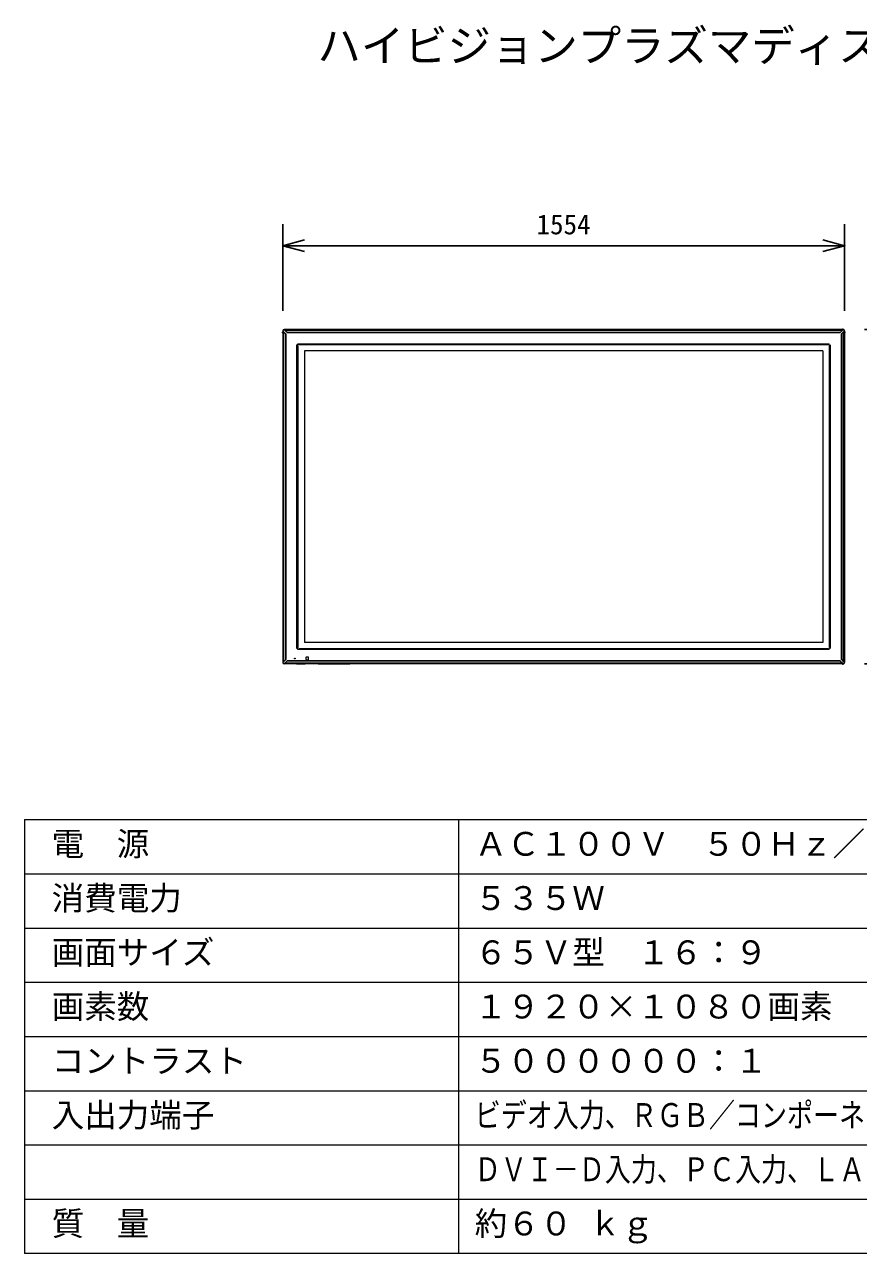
# Model space of a CAD drawing. Units: millimetres, scale not verified. Extents: x -62 to 63, y -56 to 57.
# Drawn here: x -62.5 to 14.4, y -56.5 to 56.8 of the extents above; entities that cross this region are included whole.
import ezdxf
from ezdxf.enums import TextEntityAlignment as Align

# ---------------------------------------------------------------- set-up
doc = ezdxf.new("R2010")
doc.units = ezdxf.units.MM
doc.header["$LTSCALE"] = 0.125
doc.header["$PDMODE"] = 32
doc.header["$PDSIZE"] = 0.0625
for name, color, linetype in [('0-0_0', 7, 'Continuous'), ('0-2_MOJI1', 7, 'Continuous'), ('0-4_Defpoints', 7, 'Continuous'), ('0-6_SUNPO', 7, 'Continuous')]:
    doc.layers.add(name, color=color, linetype=linetype)
doc.layers.add('0-1_WAKU', color=1, linetype='Continuous', lineweight=18)
doc.layers.add('0-5_GAIKEI', color=1, linetype='Continuous', lineweight=18)
doc.styles.add('ＭＳ ゴシック', font='')
doc.styles.get('ＭＳ ゴシック').set_extended_font_data('MS Gothic')

# ---------------------------------------------------------------- blocks, each defined once
blk = doc.blocks.new('_OPEN30')
at = {"layer": '0-0_0'}
blk.add_line((0, 0), (-1, 0), dxfattribs=at)
blk.add_lwpolyline([(-1, 0.26795), (0, 0), (-1, -0.26795)], dxfattribs=at)
blk = doc.blocks.new('D6')
at = {"layer": '0-4_Defpoints'}
for p in [(15.6689, 27.7484), (23.6689, 27.7484), (15.6689, -3.0916)]:
    blk.add_point(p, dxfattribs=at)
at = {"layer": '0-6_SUNPO'}
for p, q in [((17.6689, 27.7484), (25.6689, 27.7484)), ((23.6689, -1.0916), (23.6689, 25.7484)), ((17.6689, -3.0916), (25.6689, -3.0916))]:
    blk.add_line(p, q, dxfattribs=at)
at = {"layer": '0-6_SUNPO', "xscale": 2, "yscale": 2}
for p, rotation in [((23.6689, 27.7484), 90), ((23.6689, -3.0916), 270)]:
    blk.add_blockref('_OPEN30', p, dxfattribs=dict(at, rotation=rotation))
at = {"layer": '0-6_SUNPO', "style": 'ＭＳ ゴシック'}
blk.add_text('925', height=1.833, rotation=90, dxfattribs=at).set_placement((23.1689, 10.4534), align=Align.BOTTOM_LEFT)
blk = doc.blocks.new('D4')
at = {"layer": '0-4_Defpoints'}
for p in [(15.8222, 35.4654), (-35.9778, 27.4654), (15.8222, 27.4654)]:
    blk.add_point(p, dxfattribs=at)
at = {"layer": '0-6_SUNPO'}
for p, q in [((-35.9778, 29.4654), (-35.9778, 37.4654)), ((15.8222, 29.4654), (15.8222, 37.4654)), ((-33.9778, 35.4654), (13.8222, 35.4654))]:
    blk.add_line(p, q, dxfattribs=at)
at = {"layer": '0-6_SUNPO', "xscale": 2, "yscale": 2, "rotation": 180}
blk.add_blockref('_OPEN30', (-35.9778, 35.4654), dxfattribs=at)
at = {"layer": '0-6_SUNPO', "xscale": 2, "yscale": 2}
blk.add_blockref('_OPEN30', (15.8222, 35.4654), dxfattribs=at)
at = {"layer": '0-6_SUNPO', "style": 'ＭＳ ゴシック'}
blk.add_text('1554', height=1.833, dxfattribs=at).set_placement((-12.5778, 35.9654), align=Align.BOTTOM_LEFT)

msp = doc.modelspace()

# ---------------------------------------------------------------- linework, layer by layer
at = {"layer": '0-1_WAKU', "color": 4}
for p, q in [((-62.4873, -16.4969), (-62.4873, -56.4969)), ((-62.4873, -16.4969), (62.5127, -16.4969)), ((-22.4873, -16.4969), (-22.4873, -56.4969)), ((62.5127, -56.4969), (-62.4873, -56.4969))]:
    msp.add_line(p, q, dxfattribs=at)
at = {"layer": '0-1_WAKU'}
for p, q in [((-62.4873, -21.4969), (62.5127, -21.4969)), ((-62.4873, -26.4969), (62.5127, -26.4969)), ((-62.4873, -31.4969), (62.5127, -31.4969)), ((-62.4873, -36.4969), (62.5127, -36.4969)), ((-62.4873, -41.4969), (62.5127, -41.4969)), ((-62.4873, -46.4969), (62.5127, -46.4969)), ((-62.4873, -51.4969), (62.5127, -51.4969))]:
    msp.add_line(p, q, dxfattribs=at)
at = {"layer": '0-5_GAIKEI'}
for p, q in [((-38.6887, 28.5532), (-38.6246, 28.4891)), ((-38.6246, 28.4759), (-38.6007, 28.4759)), ((-38.6246, 28.4759), (-38.6246, -1.9429)), ((-38.6007, 28.4759), (-38.4136, 28.2888)), ((-38.6007, -1.9429), (-38.6007, 28.4759)), ((-38.4912, 28.6224), (-38.5554, 28.6865)), ((-38.4781, 28.6224), (-38.4781, 28.5986)), ((-38.4781, 28.6224), (12.9007, 28.6224)), ((-38.291, 28.4115), (-38.4781, 28.5986)), ((12.9007, 28.5986), (-38.4781, 28.5986)), ((-38.291, 28.4115), (-38.291, 28.394)), ((-38.291, 28.4115), (12.7136, 28.4115)), ((12.7136, 28.394), (-38.291, 28.394)), ((12.7136, 28.4115), (12.9007, 28.5986)), ((12.7136, 28.4115), (12.7136, 28.394)), ((13.0234, 28.4759), (12.8362, 28.2888)), ((12.9007, 28.6224), (12.9007, 28.5986)), ((12.9139, 28.6224), (12.978, 28.6865)), ((13.0234, -1.9429), (13.0234, 28.4759)), ((13.0472, 28.4759), (13.0234, 28.4759)), ((13.1113, 28.5532), (13.0472, 28.4891)), ((13.0472, 28.4759), (13.0472, -1.9429)), ((-38.4136, 28.2888), (-38.3962, 28.2888)), ((-38.4136, 28.2888), (-38.4136, -1.7558)), ((-38.3962, -1.7558), (-38.3962, 28.2888)), ((-37.3758, -0.7246), (-37.3758, 27.2577)), ((-37.3523, 27.2577), (-37.3758, 27.2577)), ((-37.3175, 27.2024), (-37.3523, 27.2577)), ((-37.2798, 27.3537), (11.7025, 27.3537)), ((-37.2798, 27.3301), (-37.2246, 27.2953)), ((-37.2054, 27.2968), (11.628, 27.2968)), ((-37.2054, 27.287), (-37.2054, 27.2968)), ((11.628, 27.287), (-37.2054, 27.287)), ((-37.2054, 27.2832), (-37.2054, 27.287)), ((-37.2054, 27.2832), (11.628, 27.2832)), ((11.628, 27.287), (11.628, 27.2968)), ((11.628, 27.2832), (11.628, 27.287)), ((11.7025, 27.3301), (11.6472, 27.2953)), ((11.7025, 27.3301), (11.7025, 27.3537)), ((11.7401, 27.2024), (11.7749, 27.2577)), ((11.7985, 27.2577), (11.7749, 27.2577)), ((11.7985, 27.2577), (11.7985, -0.7246)), ((12.8362, 28.2888), (12.8188, 28.2888)), ((12.8188, -1.7558), (12.8188, 28.2888)), ((12.8362, 28.2888), (12.8362, -1.7558)), ((-37.3189, -0.6501), (-37.3189, 27.1832)), ((-37.3092, 27.1832), (-37.3189, 27.1832)), ((-37.3092, 27.1832), (-37.3092, -0.6501)), ((-37.3092, 27.1832), (-37.3054, 27.1832)), ((-37.3054, 27.1832), (-37.3054, -0.6501)), ((-36.6887, 26.7165), (-36.6887, -0.1835)), ((11.1113, 26.7165), (-36.6887, 26.7165)), ((11.1113, 26.6999), (-36.6887, 26.6999)), ((-36.6887, 26.6999), (-36.6887, -0.1668)), ((11.1113, 26.7165), (11.1113, -0.1835)), ((11.1113, 26.6999), (11.1113, -0.1668)), ((11.7318, 27.1832), (11.728, 27.1832)), ((11.728, 27.1832), (11.728, -0.6501)), ((11.7415, 27.1832), (11.7318, 27.1832)), ((11.7318, -0.6501), (11.7318, 27.1832)), ((11.7415, 27.1832), (11.7415, -0.6501)), ((-37.3175, -0.6694), (-37.3523, -0.7246)), ((-37.3092, -0.6501), (-37.3189, -0.6501)), ((-37.3092, -0.6501), (-37.3054, -0.6501)), ((-37.2798, -0.797), (-37.2246, -0.7622)), ((11.7025, -0.8206), (-37.2798, -0.8206)), ((-37.2054, -0.7501), (-37.2054, -0.754)), ((11.628, -0.7501), (-37.2054, -0.7501)), ((-37.2054, -0.7637), (-37.2054, -0.754)), ((-37.2054, -0.754), (11.628, -0.754)), ((11.628, -0.7637), (-37.2054, -0.7637)), ((11.1113, -0.1668), (-36.6887, -0.1668)), ((11.1113, -0.1835), (-36.6887, -0.1835)), ((11.628, -0.7501), (11.628, -0.754)), ((11.628, -0.7637), (11.628, -0.754)), ((11.7025, -0.797), (11.6472, -0.7622)), ((11.7025, -0.8206), (11.7025, -0.797)), ((11.7318, -0.6501), (11.728, -0.6501)), ((11.7415, -0.6501), (11.7318, -0.6501)), ((11.7401, -0.6694), (11.7749, -0.7246)), ((-38.6246, -1.956), (-38.6887, -2.0201)), ((-38.6007, -1.9429), (-38.6246, -1.9429)), ((-38.4136, -1.7558), (-38.6007, -1.9429)), ((-38.5554, -2.1535), (-38.4912, -2.0894)), ((-38.4781, -2.0655), (-38.291, -1.8784)), ((-38.4781, -2.0655), (12.9007, -2.0655)), ((-38.4781, -2.0655), (-38.4781, -2.0893)), ((12.9007, -2.0893), (-38.4781, -2.0893)), ((-38.3962, -1.7558), (-38.4136, -1.7558)), ((-38.291, -1.861), (-38.291, -1.8784)), ((-38.291, -1.861), (12.7136, -1.861)), ((12.7136, -1.8784), (-38.291, -1.8784)), ((-37.6062, -1.606), (-37.5312, -1.606)), ((-37.6062, -1.681), (-37.6062, -1.606)), ((-37.5312, -1.681), (-37.6062, -1.681)), ((-37.5312, -1.606), (-37.5312, -1.681)), ((-37.522, -2.0897), (-36.522, -2.0897)), ((-37.522, -2.1427), (-37.522, -2.0897)), ((-37.43, -2.1481), (-36.6275, -2.1481)), ((-36.5412, -1.5443), (-36.5412, -1.7426)), ((-36.3262, -1.5276), (-36.5245, -1.5276)), ((-36.5245, -1.7593), (-36.3262, -1.7593)), ((-36.522, -2.1422), (-36.522, -2.0897)), ((-36.3095, -1.7426), (-36.3095, -1.5443)), ((-35.6037, -2.0941), (-33.4152, -2.0941)), ((-35.6037, -2.122), (-35.6037, -2.0941)), ((-35.6031, -2.1154), (-35.6037, -2.122)), ((-35.6036, -2.0946), (-33.4151, -2.0946)), ((-35.6031, -2.1138), (-35.6031, -2.1154)), ((-35.6031, -2.1138), (-32.3209, -2.1138)), ((-35.6022, -2.1027), (-35.1755, -2.1027)), ((-35.4364, -2.1241), (-32.4876, -2.1241)), ((-35.4137, -2.132), (-35.4364, -2.1241)), ((-35.4137, -2.132), (-32.5104, -2.132)), ((-35.1808, -2.0946), (-35.1798, -2.0961)), ((-35.1798, -2.0961), (-35.0109, -2.0961)), ((-35.1798, -2.0961), (-35.1733, -2.1061)), ((-35.0152, -2.1027), (-34.6089, -2.1027)), ((-35.0109, -2.0961), (-35.0099, -2.0946)), ((-34.6141, -2.0946), (-34.6131, -2.0961)), ((-34.6131, -2.0961), (-34.4443, -2.0961)), ((-34.6131, -2.0961), (-34.6066, -2.1061)), ((-34.4485, -2.1027), (-34.0422, -2.1027)), ((-34.4443, -2.0961), (-34.4433, -2.0946)), ((-34.0475, -2.0946), (-34.0464, -2.0961)), ((-34.0464, -2.0961), (-33.8776, -2.0961)), ((-34.0464, -2.0961), (-34.04, -2.1061)), ((-33.8818, -2.1027), (-33.4755, -2.1027)), ((-33.8776, -2.0961), (-33.8766, -2.0946)), ((-33.4808, -2.0946), (-33.4798, -2.0961)), ((-33.4798, -2.0961), (-33.4148, -2.0961)), ((-33.4798, -2.0961), (-33.4733, -2.1061)), ((-33.4733, -2.1061), (-33.4086, -2.1061)), ((-33.3759, -2.0961), (-33.3109, -2.0961)), ((-33.3756, -2.0946), (-32.3204, -2.0946)), ((-33.3755, -2.0941), (-32.3204, -2.0941)), ((-33.3152, -2.1027), (-32.9089, -2.1027)), ((-33.3109, -2.0961), (-33.3099, -2.0946)), ((-32.9141, -2.0946), (-32.9131, -2.0961)), ((-32.7443, -2.0961), (-32.9131, -2.0961)), ((-32.9131, -2.0961), (-32.9066, -2.1061)), ((-32.7507, -2.1061), (-32.9066, -2.1061)), ((-32.7507, -2.1061), (-32.7443, -2.0961)), ((-32.7485, -2.1027), (-32.3218, -2.1027)), ((-32.7443, -2.0961), (-32.7433, -2.0946)), ((-32.5104, -2.132), (-32.4876, -2.1241)), ((-32.3204, -2.122), (-32.3204, -2.0941)), ((12.7136, -1.861), (12.7136, -1.8784)), ((12.9007, -2.0655), (12.7136, -1.8784)), ((12.8188, -1.7558), (12.8362, -1.7558)), ((12.8362, -1.7558), (13.0234, -1.9429)), ((12.9007, -2.0655), (12.9007, -2.0893)), ((12.978, -2.1535), (12.9139, -2.0894)), ((13.0234, -1.9429), (13.0472, -1.9429)), ((13.0472, -1.956), (13.1113, -2.0201))]:
    msp.add_line(p, q, dxfattribs=at)
at = {"layer": '0-5_GAIKEI', "color": 7}
for p, q in [((-38.6887, 28.5532), (-38.6887, -2.0201)), ((12.978, 28.6865), (-38.5554, 28.6865)), ((13.1113, 28.5532), (13.1113, -2.0201)), ((12.978, -2.1535), (-38.5554, -2.1535))]:
    msp.add_line(p, q, dxfattribs=at)
at = {"layer": '0-5_GAIKEI'}
for points in [[(-37.3523, 27.2577), (-37.3523, -0.7246), (-37.3758, -0.7246)], [(11.7025, 27.3301), (-37.2798, 27.3301), (-37.2798, 27.3537)], [(11.7985, -0.7246), (11.7749, -0.7246), (11.7749, 27.2577)], [(-37.2798, -0.8206), (-37.2798, -0.797), (11.7025, -0.797)], [(-35.1733, -2.1061), (-35.0174, -2.1061), (-35.0109, -2.0961)], [(-34.6066, -2.1061), (-34.4507, -2.1061), (-34.4443, -2.0961)], [(-34.04, -2.1061), (-33.8841, -2.1061), (-33.8776, -2.0961)], [(-33.3947, -2.1108), (-33.3954, -2.1108), (-33.396, -2.1108)], [(-33.3821, -2.1061), (-33.3174, -2.1061), (-33.3109, -2.0961)], [(-32.3209, -2.1138), (-32.3209, -2.1154), (-32.3204, -2.122)]]:
    msp.add_lwpolyline(points, dxfattribs=at)
at = {"layer": '0-5_GAIKEI', "color": 7}
for centre, start, end in [((-38.5554, 28.5532), 90, 180), ((12.978, 28.5532), 0, 90), ((-38.5554, -2.0201), 180, 270), ((12.978, -2.0201), 270, 0)]:
    msp.add_arc(centre, 0.1333, start, end, dxfattribs=at)
at = {"layer": '0-5_GAIKEI'}
for centre, radius, start, end in [((-42.1683, 28.4755), 3.5437, 0.00711, 0.2196), ((-39.1852, 28.5659), 0.5914, 351.25349, 352.83573), ((-38.5672, 29.1773), 0.5856, 277.15645, 278.75433), ((-38.4777, 32.166), 3.5436, 269.78039, 269.99289), ((12.9003, 32.166), 3.5436, 270.00711, 270.21961), ((12.9899, 29.1773), 0.5856, 261.24567, 262.84355), ((13.6079, 28.5659), 0.5914, 187.16427, 188.74651), ((16.5909, 28.4755), 3.5437, 179.7804, 179.99289), ((-37.2053, 27.1924), 0.0946, 90.02549, 98.82621), ((11.6372, 27.1832), 0.0946, 0.02542, 8.82627), ((-37.2146, -0.6501), 0.0946, 180.02542, 188.82627), ((11.6279, -0.6594), 0.0946, 270.02549, 278.82621), ((-42.1681, -1.9425), 3.5436, 359.78039, 359.99289), ((-39.1795, -2.032), 0.5856, 7.15645, 8.75433), ((-38.568, -2.65), 0.5914, 81.25349, 82.83573), ((-38.4777, -5.633), 3.5437, 90.00711, 90.2196), ((-36.5245, -1.5443), 0.0167, 90, 180), ((-36.5245, -1.7426), 0.0167, 180, 270), ((-36.3262, -1.5443), 0.0167, 0, 90), ((-36.3262, -1.7426), 0.0167, 270, 0), ((-33.396, -2.0915), 0.0193, 187.92034, 270), ((-33.3947, -2.0915), 0.0193, 270, 352.12355), ((12.9003, -5.633), 3.5437, 89.7804, 89.99289), ((12.9907, -2.65), 0.5914, 97.16427, 98.74651), ((13.6021, -2.032), 0.5856, 171.24567, 172.84355), ((16.5908, -1.9425), 3.5436, 180.00711, 180.21961)]:
    msp.add_arc(centre, radius, start, end, dxfattribs=at)
for centre, major_axis, ratio, start_param, end_param in [((-38.5746, 28.4891), (0.05, 0.0002), 0.070962, 2.06751906, 3.08910032), ((-38.4912, 28.5725), (-0.0002, -0.05), 0.070962, 3.19408498, 4.21566624), ((12.9139, 28.5725), (0.0002, -0.05), 0.070962, 2.06751906, 3.08910032), ((12.9973, 28.4891), (-0.05, 0.0002), 0.070962, 3.19408498, 4.21566624), ((-37.341, 27.2024), (-0.033, 0.005), 0.148807, 3.19454268, 3.93831433), ((-37.2246, 27.3189), (-0.005, 0.033), 0.148807, 2.34487107, 3.08864263), ((11.6472, 27.3189), (0.005, 0.033), 0.148807, 3.19454267, 3.93831424), ((11.7637, 27.2024), (-0.033, -0.005), 0.148807, 5.48646363, 6.23023528), ((-37.341, -0.6694), (-0.033, -0.005), 0.148807, 2.34487097, 3.08864263), ((-37.2246, -0.7858), (0.005, 0.033), 0.148807, 0.05295002, 0.79672159), ((11.6472, -0.7858), (-0.005, 0.033), 0.148807, 5.48646372, 6.23023529), ((11.7637, -0.6694), (-0.033, 0.005), 0.148807, 0.05295003, 0.79672168), ((-38.5746, -1.956), (-0.05, 0.0002), 0.070962, 0.05249233, 1.07407359), ((-38.4912, -2.0394), (0.0002, -0.05), 0.070962, 5.20911172, 6.23069298), ((-35.5745, -1.7613), (0.0292, 0.3333), 0.00455, 3.08963089, 3.14199077), ((-35.6011, -2.0905), (0.002, 0.0233), 0.00455, 2.1220866, 3.08963089), ((-35.6064, -2.1463), (0.0073, 0.0833), 0.00455, 5.26367926, 5.38256289), ((-32.3177, -2.1463), (0.0073, -0.0833), 0.00455, 4.04221507, 4.1610987), ((-32.323, -2.0905), (0.002, -0.0233), 0.00455, 0.05196177, 1.01950605), ((-32.3496, -1.7613), (0.0292, -0.3333), 0.00455, 6.28278719, 6.33514707), ((12.9139, -2.0394), (-0.0002, -0.05), 0.070962, 0.05249233, 1.07407359), ((12.9973, -1.956), (0.05, 0.0002), 0.070962, 5.20911172, 6.23069298)]:
    msp.add_ellipse(centre, major_axis=major_axis, ratio=ratio, start_param=start_param, end_param=end_param, dxfattribs=at)

# ---------------------------------------------------------------- block references
at = {"layer": '0-6_SUNPO'}
for name in ['D4', 'D6']:
    msp.add_blockref(name, (-2.7109, 0.9381), dxfattribs=at)

# ---------------------------------------------------------------- texts
at = {"layer": '0-2_MOJI1', "style": 'ＭＳ ゴシック'}
for s, height, p in [('ハイビジョンプラズマディスプレイ', 2.933, (-35.4873, 52.5031)), ('電  源', 2.199, (-59.9873, -20.4969)), ('ＡＣ１００Ｖ\u3000５０Ｈｚ／６０Ｈｚ', 2.199, (-20.9873, -20.4969)), ('消費電力', 2.199, (-59.9873, -25.4969)), ('５３５Ｗ', 2.199, (-20.9873, -25.4969)), ('画面サイズ', 2.199, (-59.9873, -30.4969)), ('６５Ｖ型\u3000１６：９', 2.199, (-20.9873, -30.4969)), ('画素数', 2.199, (-59.9873, -35.4969)), ('１９２０×１０８０画素', 2.199, (-20.9873, -35.4969)), ('コントラスト', 2.199, (-59.9873, -40.4969)), ('５００００００：１', 2.199, (-20.9873, -40.4969)), ('入出力端子', 2.199, (-59.9873, -45.4969)), ('質\u3000量', 2.199, (-59.9873, -55.4969)), ('約６０ ｋｇ', 2.199, (-20.9873, -55.4969))]:
    msp.add_text(s, height=height, dxfattribs=at).set_placement(p, align=Align.BOTTOM_LEFT)
at = {"layer": '0-2_MOJI1', "style": 'ＭＳ ゴシック', "width": 0.8}
for s, p in [('ビデオ入力、ＲＧＢ／コンポーネントビデオ入力、ＨＤＭＩ入力', (-20.9873, -45.4969)), ('ＤＶＩ－Ｄ入力、ＰＣ入力、ＬＡＮ、ＲＳ２３２Ｃ、音声入力', (-20.9873, -50.4969))]:
    msp.add_text(s, height=2.199, dxfattribs=at).set_placement(p, align=Align.BOTTOM_LEFT)

doc.saveas('drawing.dxf')
